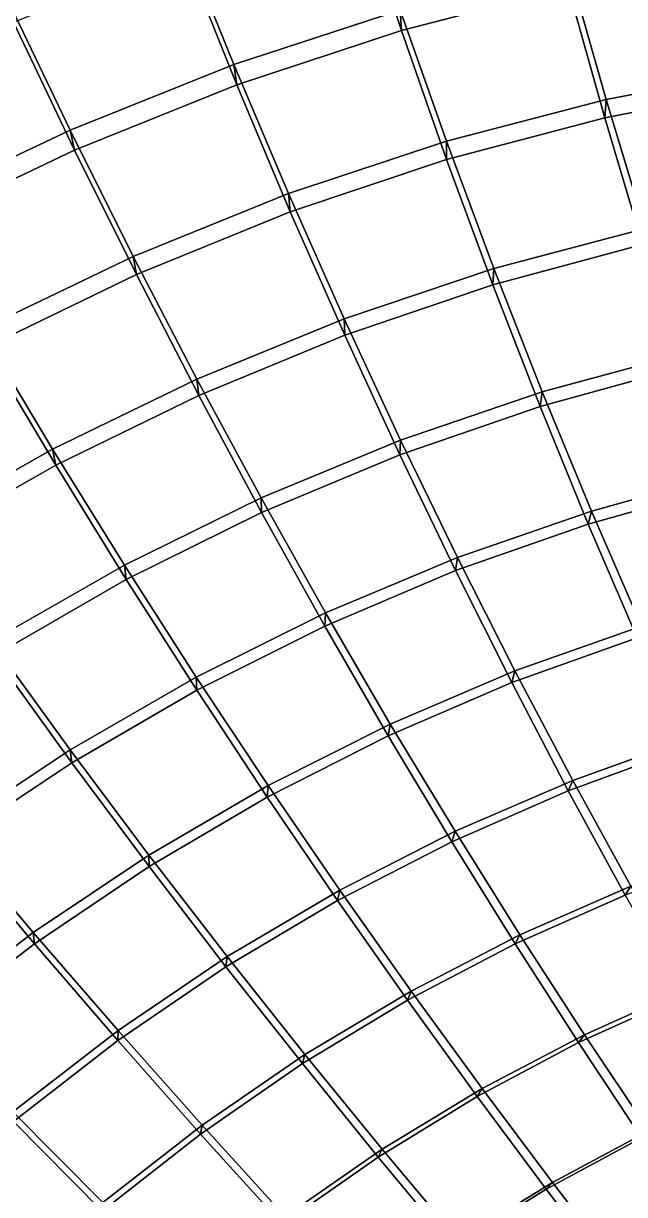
# Model space of a CAD drawing. Header units: metres. Extents: x -2184624 to 1125696, y -1900362 to 1900362.
# Drawn here: x -810806 to -551038, y 756415 to 1262434 of the extents above; entities that cross this region are included whole.
import ezdxf

# ---------------------------------------------------------------- set-up
doc = ezdxf.new("R2010")
doc.units = ezdxf.units.M

msp = doc.modelspace()

# ---------------------------------------------------------------- linework, layer by layer
for points in [[(-647380.4, 1259395, 371826.88), (-666282.2, 1316780.5, 345083.34), (-590482.06, 1336146.6, 338461.44), (-575400.9, 1278090.5, 364510.66)], [(-719840.1, 1244655.4, 399135.47), (-743054.06, 1302046.8, 371979.72), (-667346.2, 1326491.5, 365826.9), (-647945.4, 1268163.8, 392317.56)], [(-666282.2, 1316780.5, 345083.34), (-667346.2, 1326491.5, 365826.9), (-647945.4, 1268163.8, 392317.56), (-647380.4, 1259395, 371826.88)], [(-647380.4, 1259395, 371826.88), (-647945.4, 1268163.8, 392317.56), (-667346.2, 1326491.5, 365826.9), (-666282.2, 1316780.5, 345083.34)], [(-718585.6, 1235919.1, 378837.66), (-741252.7, 1292389.2, 351428.66), (-666282.2, 1316780.5, 345083.34), (-647380.4, 1259395, 371826.88)], [(-790621.1, 1216377.4, 405660.9), (-817575.9, 1272589.5, 377869.5), (-743054.06, 1302046.8, 371979.72), (-719840.1, 1244655.4, 399135.47)], [(-741252.7, 1292389.2, 351428.66), (-743054.06, 1302046.8, 371979.72), (-719840.1, 1244655.4, 399135.47), (-718585.6, 1235919.1, 378837.66)], [(-718585.6, 1235919.1, 378837.66), (-719840.1, 1244655.4, 399135.47), (-743054.06, 1302046.8, 371979.72), (-741252.7, 1292389.2, 351428.66)], [(-559053.75, 1229495.6, 407686.4), (-575264.75, 1286832, 385205.03), (-502133.56, 1300610, 377791.34), (-489698.38, 1242852.6, 399594.72)], [(-788691.9, 1207730.6, 385545.4), (-815052.25, 1263045.2, 357500.25), (-741252.7, 1292389.2, 351428.66), (-718585.6, 1235919.1, 378837.66)], [(-559641.4, 1221640.4, 387212.1), (-575400.9, 1278090.5, 364510.66), (-502978.62, 1291959, 356882.22), (-490953.12, 1235103.1, 378906.66)], [(-627992.94, 1211491.9, 415449.5), (-647945.4, 1268163.8, 392317.56), (-575264.75, 1286832, 385205.03), (-559053.75, 1229495.6, 407686.4)], [(-647380.4, 1259395, 371826.88), (-647945.4, 1268163.8, 392317.56), (-575264.75, 1286832, 385205.03), (-575400.9, 1278090.5, 364510.66)], [(-575400.9, 1278090.5, 364510.66), (-575264.75, 1286832, 385205.03), (-647945.4, 1268163.8, 392317.56), (-647380.4, 1259395, 371826.88)], [(-575400.9, 1278090.5, 364510.66), (-575264.75, 1286832, 385205.03), (-559053.75, 1229495.6, 407686.4), (-559641.4, 1221640.4, 387212.1)], [(-559641.4, 1221640.4, 387212.1), (-559053.75, 1229495.6, 407686.4), (-575264.75, 1286832, 385205.03), (-575400.9, 1278090.5, 364510.66)], [(-627921.8, 1203591.6, 395178.25), (-647380.4, 1259395, 371826.88), (-575400.9, 1278090.5, 364510.66), (-559641.4, 1221640.4, 387212.1)], [(-859966.94, 1183419.9, 411896.2), (-890574.6, 1238215.4, 383497.3), (-817575.9, 1272589.5, 377869.5), (-790621.1, 1216377.4, 405660.9)], [(-815052.25, 1263045.2, 357500.25), (-817575.9, 1272589.5, 377869.5), (-790621.1, 1216377.4, 405660.9), (-788691.9, 1207730.6, 385545.4)], [(-788691.9, 1207730.6, 385545.4), (-790621.1, 1216377.4, 405660.9), (-817575.9, 1272589.5, 377869.5), (-815052.25, 1263045.2, 357500.25)], [(-696198.3, 1188888.5, 422890.12), (-719840.1, 1244655.4, 399135.47), (-647945.4, 1268163.8, 392317.56), (-627992.94, 1211491.9, 415449.5)], [(-718585.6, 1235919.1, 378837.66), (-719840.1, 1244655.4, 399135.47), (-647945.4, 1268163.8, 392317.56), (-647380.4, 1259395, 371826.88)], [(-647380.4, 1259395, 371826.88), (-647945.4, 1268163.8, 392317.56), (-719840.1, 1244655.4, 399135.47), (-718585.6, 1235919.1, 378837.66)], [(-647380.4, 1259395, 371826.88), (-647945.4, 1268163.8, 392317.56), (-627992.94, 1211491.9, 415449.5), (-627921.8, 1203591.6, 395178.25)], [(-627921.8, 1203591.6, 395178.25), (-627992.94, 1211491.9, 415449.5), (-647945.4, 1268163.8, 392317.56), (-647380.4, 1259395, 371826.88)], [(-857380.8, 1174916.6, 391952.75), (-887347.4, 1228841.4, 363299.44), (-815052.25, 1263045.2, 357500.25), (-788691.9, 1207730.6, 385545.4)], [(-695479.8, 1181000.5, 402811.3), (-718585.6, 1235919.1, 378837.66), (-647380.4, 1259395, 371826.88), (-627921.8, 1203591.6, 395178.25)], [(-763356.44, 1161751.2, 430011.75), (-790621.1, 1216377.4, 405660.9), (-719840.1, 1244655.4, 399135.47), (-696198.3, 1188888.5, 422890.12)], [(-788691.9, 1207730.6, 385545.4), (-790621.1, 1216377.4, 405660.9), (-719840.1, 1244655.4, 399135.47), (-718585.6, 1235919.1, 378837.66)], [(-718585.6, 1235919.1, 378837.66), (-719840.1, 1244655.4, 399135.47), (-790621.1, 1216377.4, 405660.9), (-788691.9, 1207730.6, 385545.4)], [(-718585.6, 1235919.1, 378837.66), (-719840.1, 1244655.4, 399135.47), (-696198.3, 1188888.5, 422890.12), (-695479.8, 1181000.5, 402811.3)], [(-695479.8, 1181000.5, 402811.3), (-696198.3, 1188888.5, 422890.12), (-719840.1, 1244655.4, 399135.47), (-718585.6, 1235919.1, 378837.66)], [(-559641.4, 1221640.4, 387212.1), (-559053.75, 1229495.6, 407686.4), (-489698.38, 1242852.6, 399594.72), (-490953.12, 1235103.1, 378906.66)], [(-490953.12, 1235103.1, 378906.66), (-489698.38, 1242852.6, 399594.72), (-559053.75, 1229495.6, 407686.4), (-559641.4, 1221640.4, 387212.1)], [(-542211.8, 1173880.8, 427034.2), (-559053.75, 1229495.6, 407686.4), (-489698.38, 1242852.6, 399594.72), (-476499, 1186831.2, 418313.25)], [(-762005.2, 1153930, 410115.12), (-788691.9, 1207730.6, 385545.4), (-718585.6, 1235919.1, 378837.66), (-695479.8, 1181000.5, 402811.3)], [(-543253.56, 1166847.2, 406751.44), (-559641.4, 1221640.4, 387212.1), (-490953.12, 1235103.1, 378906.66), (-478170.88, 1179918.5, 397818.62)], [(-607539.6, 1156518.6, 435401.06), (-627992.94, 1211491.9, 415449.5), (-559053.75, 1229495.6, 407686.4), (-542211.8, 1173880.8, 427034.2)], [(-627921.8, 1203591.6, 395178.25), (-627992.94, 1211491.9, 415449.5), (-559053.75, 1229495.6, 407686.4), (-559641.4, 1221640.4, 387212.1)], [(-559641.4, 1221640.4, 387212.1), (-559053.75, 1229495.6, 407686.4), (-627992.94, 1211491.9, 415449.5), (-627921.8, 1203591.6, 395178.25)], [(-559641.4, 1221640.4, 387212.1), (-559053.75, 1229495.6, 407686.4), (-542211.8, 1173880.8, 427034.2), (-543253.56, 1166847.2, 406751.44)], [(-543253.56, 1166847.2, 406751.44), (-542211.8, 1173880.8, 427034.2), (-559053.75, 1229495.6, 407686.4), (-559641.4, 1221640.4, 387212.1)], [(-607959.9, 1149422.6, 415319.8), (-627921.8, 1203591.6, 395178.25), (-559641.4, 1221640.4, 387212.1), (-543253.56, 1166847.2, 406751.44)], [(-829162.1, 1130165.5, 436815.4), (-859966.94, 1183419.9, 411896.2), (-790621.1, 1216377.4, 405660.9), (-763356.44, 1161751.2, 430011.75)], [(-857380.8, 1174916.6, 391952.75), (-859966.94, 1183419.9, 411896.2), (-790621.1, 1216377.4, 405660.9), (-788691.9, 1207730.6, 385545.4)], [(-788691.9, 1207730.6, 385545.4), (-790621.1, 1216377.4, 405660.9), (-859966.94, 1183419.9, 411896.2), (-857380.8, 1174916.6, 391952.75)], [(-788691.9, 1207730.6, 385545.4), (-790621.1, 1216377.4, 405660.9), (-763356.44, 1161751.2, 430011.75), (-762005.2, 1153930, 410115.12)], [(-762005.2, 1153930, 410115.12), (-763356.44, 1161751.2, 430011.75), (-790621.1, 1216377.4, 405660.9), (-788691.9, 1207730.6, 385545.4)], [(-672180.1, 1134789, 443420.1), (-696198.3, 1188888.5, 422890.12), (-627992.94, 1211491.9, 415449.5), (-607539.6, 1156518.6, 435401.06)], [(-695479.8, 1181000.5, 402811.3), (-696198.3, 1188888.5, 422890.12), (-627992.94, 1211491.9, 415449.5), (-627921.8, 1203591.6, 395178.25)], [(-627921.8, 1203591.6, 395178.25), (-627992.94, 1211491.9, 415449.5), (-696198.3, 1188888.5, 422890.12), (-695479.8, 1181000.5, 402811.3)], [(-627921.8, 1203591.6, 395178.25), (-627992.94, 1211491.9, 415449.5), (-607539.6, 1156518.6, 435401.06), (-607959.9, 1149422.6, 415319.8)], [(-607959.9, 1149422.6, 415319.8), (-607539.6, 1156518.6, 435401.06), (-627992.94, 1211491.9, 415449.5), (-627921.8, 1203591.6, 395178.25)], [(-827195.6, 1122462.2, 417090.84), (-857380.8, 1174916.6, 391952.75), (-788691.9, 1207730.6, 385545.4), (-762005.2, 1153930, 410115.12)], [(-671990.5, 1127685.8, 423530.28), (-695479.8, 1181000.5, 402811.3), (-627921.8, 1203591.6, 395178.25), (-607959.9, 1149422.6, 415319.8)], [(-735836.3, 1108754, 451095.12), (-763356.44, 1161751.2, 430011.75), (-696198.3, 1188888.5, 422890.12), (-672180.1, 1134789, 443420.1)], [(-762005.2, 1153930, 410115.12), (-763356.44, 1161751.2, 430011.75), (-696198.3, 1188888.5, 422890.12), (-695479.8, 1181000.5, 402811.3)], [(-695479.8, 1181000.5, 402811.3), (-696198.3, 1188888.5, 422890.12), (-763356.44, 1161751.2, 430011.75), (-762005.2, 1153930, 410115.12)], [(-695479.8, 1181000.5, 402811.3), (-696198.3, 1188888.5, 422890.12), (-672180.1, 1134789, 443420.1), (-671990.5, 1127685.8, 423530.28)], [(-671990.5, 1127685.8, 423530.28), (-672180.1, 1134789, 443420.1), (-696198.3, 1188888.5, 422890.12), (-695479.8, 1181000.5, 402811.3)], [(-735051.3, 1101695.5, 431386.62), (-762005.2, 1153930, 410115.12), (-695479.8, 1181000.5, 402811.3), (-671990.5, 1127685.8, 423530.28)], [(-607959.9, 1149422.6, 415319.8), (-607539.6, 1156518.6, 435401.06), (-542211.8, 1173880.8, 427034.2), (-543253.56, 1166847.2, 406751.44)], [(-543253.56, 1166847.2, 406751.44), (-542211.8, 1173880.8, 427034.2), (-607539.6, 1156518.6, 435401.06), (-607959.9, 1149422.6, 415319.8)], [(-586637.06, 1103269, 452347.84), (-607539.6, 1156518.6, 435401.06), (-542211.8, 1173880.8, 427034.2), (-524790.8, 1120011.4, 443425.53)], [(-587549.3, 1096921.5, 432430.97), (-607959.9, 1149422.6, 415319.8), (-543253.56, 1166847.2, 406751.44), (-526291.44, 1113743.6, 423309.34)], [(-798217.8, 1078494.2, 458427.16), (-829162.1, 1130165.5, 436815.4), (-763356.44, 1161751.2, 430011.75), (-735836.3, 1108754, 451095.12)], [(-827195.6, 1122462.2, 417090.84), (-829162.1, 1130165.5, 436815.4), (-763356.44, 1161751.2, 430011.75), (-762005.2, 1153930, 410115.12)], [(-762005.2, 1153930, 410115.12), (-763356.44, 1161751.2, 430011.75), (-829162.1, 1130165.5, 436815.4), (-827195.6, 1122462.2, 417090.84)], [(-762005.2, 1153930, 410115.12), (-763356.44, 1161751.2, 430011.75), (-735836.3, 1108754, 451095.12), (-735051.3, 1101695.5, 431386.62)], [(-735051.3, 1101695.5, 431386.62), (-735836.3, 1108754, 451095.12), (-763356.44, 1161751.2, 430011.75), (-762005.2, 1153930, 410115.12)], [(-796854.3, 1071529.2, 438890.16), (-827195.6, 1122462.2, 417090.84), (-762005.2, 1153930, 410115.12), (-735051.3, 1101695.5, 431386.62)], [(-647839.06, 1082383.5, 460899.03), (-672180.1, 1134789, 443420.1), (-607539.6, 1156518.6, 435401.06), (-586637.06, 1103269, 452347.84)], [(-671990.5, 1127685.8, 423530.28), (-672180.1, 1134789, 443420.1), (-607539.6, 1156518.6, 435401.06), (-607959.9, 1149422.6, 415319.8)], [(-607959.9, 1149422.6, 415319.8), (-607539.6, 1156518.6, 435401.06), (-672180.1, 1134789, 443420.1), (-671990.5, 1127685.8, 423530.28)], [(-607959.9, 1149422.6, 415319.8), (-607539.6, 1156518.6, 435401.06), (-586637.06, 1103269, 452347.84), (-587549.3, 1096921.5, 432430.97)], [(-587549.3, 1096921.5, 432430.97), (-586637.06, 1103269, 452347.84), (-607539.6, 1156518.6, 435401.06), (-607959.9, 1149422.6, 415319.8)], [(-648174.56, 1076009.5, 441171.72), (-671990.5, 1127685.8, 423530.28), (-607959.9, 1149422.6, 415319.8), (-587549.3, 1096921.5, 432430.97)], [(-708115.25, 1057413, 469083.22), (-735836.3, 1108754, 451095.12), (-672180.1, 1134789, 443420.1), (-647839.06, 1082383.5, 460899.03)], [(-735051.3, 1101695.5, 431386.62), (-735836.3, 1108754, 451095.12), (-672180.1, 1134789, 443420.1), (-671990.5, 1127685.8, 423530.28)], [(-671990.5, 1127685.8, 423530.28), (-672180.1, 1134789, 443420.1), (-735836.3, 1108754, 451095.12), (-735051.3, 1101695.5, 431386.62)], [(-671990.5, 1127685.8, 423530.28), (-672180.1, 1134789, 443420.1), (-647839.06, 1082383.5, 460899.03), (-648174.56, 1076009.5, 441171.72)], [(-648174.56, 1076009.5, 441171.72), (-647839.06, 1082383.5, 460899.03), (-672180.1, 1134789, 443420.1), (-671990.5, 1127685.8, 423530.28)], [(-859041.3, 1044107.9, 465415), (-893316.75, 1094235, 443300.34), (-829162.1, 1130165.5, 436815.4), (-798217.8, 1078494.2, 458427.16)], [(-827195.6, 1122462.2, 417090.84), (-829162.1, 1130165.5, 436815.4), (-798217.8, 1078494.2, 458427.16), (-796854.3, 1071529.2, 438890.16)], [(-796854.3, 1071529.2, 438890.16), (-798217.8, 1078494.2, 458427.16), (-829162.1, 1130165.5, 436815.4), (-827195.6, 1122462.2, 417090.84)], [(-707888.4, 1051062.5, 449535.78), (-735051.3, 1101695.5, 431386.62), (-671990.5, 1127685.8, 423530.28), (-648174.56, 1076009.5, 441171.72)], [(-857118.8, 1037282.75, 446039.7), (-890755, 1086698, 423737.9), (-827195.6, 1122462.2, 417090.84), (-796854.3, 1071529.2, 438890.16)], [(-587549.3, 1096921.5, 432430.97), (-586637.06, 1103269, 452347.84), (-524790.8, 1120011.4, 443425.53), (-526291.44, 1113743.6, 423309.34)], [(-526291.44, 1113743.6, 423309.34), (-524790.8, 1120011.4, 443425.53), (-586637.06, 1103269, 452347.84), (-587549.3, 1096921.5, 432430.97)], [(-565340.8, 1051754.8, 466459.16), (-586637.06, 1103269, 452347.84), (-524790.8, 1120011.4, 443425.53), (-506846.12, 1067899.5, 457030.5)], [(-566748.06, 1046107, 446684.22), (-587549.3, 1096921.5, 432430.97), (-526291.44, 1113743.6, 423309.34), (-508812.56, 1062348.2, 437059.3)], [(-767189.56, 1028434, 476901.03), (-798217.8, 1078494.2, 458427.16), (-735836.3, 1108754, 451095.12), (-708115.25, 1057413, 469083.22)], [(-796854.3, 1071529.2, 438890.16), (-798217.8, 1078494.2, 458427.16), (-735836.3, 1108754, 451095.12), (-735051.3, 1101695.5, 431386.62)], [(-735051.3, 1101695.5, 431386.62), (-735836.3, 1108754, 451095.12), (-798217.8, 1078494.2, 458427.16), (-796854.3, 1071529.2, 438890.16)], [(-735051.3, 1101695.5, 431386.62), (-735836.3, 1108754, 451095.12), (-708115.25, 1057413, 469083.22), (-707888.4, 1051062.5, 449535.78)], [(-707888.4, 1051062.5, 449535.78), (-708115.25, 1057413, 469083.22), (-735836.3, 1108754, 451095.12), (-735051.3, 1101695.5, 431386.62)], [(-648174.56, 1076009.5, 441171.72), (-647839.06, 1082383.5, 460899.03), (-586637.06, 1103269, 452347.84), (-587549.3, 1096921.5, 432430.97)], [(-587549.3, 1096921.5, 432430.97), (-586637.06, 1103269, 452347.84), (-647839.06, 1082383.5, 460899.03), (-648174.56, 1076009.5, 441171.72)], [(-623229.6, 1031682.94, 475495.75), (-647839.06, 1082383.5, 460899.03), (-586637.06, 1103269, 452347.84), (-565340.8, 1051754.8, 466459.16)], [(-587549.3, 1096921.5, 432430.97), (-586637.06, 1103269, 452347.84), (-565340.8, 1051754.8, 466459.16), (-566748.06, 1046107, 446684.22)], [(-566748.06, 1046107, 446684.22), (-565340.8, 1051754.8, 466459.16), (-586637.06, 1103269, 452347.84), (-587549.3, 1096921.5, 432430.97)], [(-766417.06, 1022153.75, 457523.9), (-796854.3, 1071529.2, 438890.16), (-735051.3, 1101695.5, 431386.62), (-707888.4, 1051062.5, 449535.78)], [(-624089.6, 1025989.8, 455907.88), (-648174.56, 1076009.5, 441171.72), (-587549.3, 1096921.5, 432430.97), (-566748.06, 1046107, 446684.22)], [(-824793.8, 995539.7, 484351.84), (-859041.3, 1044107.9, 465415), (-798217.8, 1078494.2, 458427.16), (-767189.56, 1028434, 476901.03)], [(-857118.8, 1037282.75, 446039.7), (-859041.3, 1044107.9, 465415), (-798217.8, 1078494.2, 458427.16), (-796854.3, 1071529.2, 438890.16)], [(-796854.3, 1071529.2, 438890.16), (-798217.8, 1078494.2, 458427.16), (-859041.3, 1044107.9, 465415), (-857118.8, 1037282.75, 446039.7)], [(-796854.3, 1071529.2, 438890.16), (-798217.8, 1078494.2, 458427.16), (-767189.56, 1028434, 476901.03), (-766417.06, 1022153.75, 457523.9)], [(-766417.06, 1022153.75, 457523.9), (-767189.56, 1028434, 476901.03), (-798217.8, 1078494.2, 458427.16), (-796854.3, 1071529.2, 438890.16)], [(-680247.06, 1007740.1, 484143.6), (-708115.25, 1057413, 469083.22), (-647839.06, 1082383.5, 460899.03), (-623229.6, 1031682.94, 475495.75)], [(-707888.4, 1051062.5, 449535.78), (-708115.25, 1057413, 469083.22), (-647839.06, 1082383.5, 460899.03), (-648174.56, 1076009.5, 441171.72)], [(-648174.56, 1076009.5, 441171.72), (-647839.06, 1082383.5, 460899.03), (-708115.25, 1057413, 469083.22), (-707888.4, 1051062.5, 449535.78)], [(-648174.56, 1076009.5, 441171.72), (-647839.06, 1082383.5, 460899.03), (-623229.6, 1031682.94, 475495.75), (-624089.6, 1025989.8, 455907.88)], [(-624089.6, 1025989.8, 455907.88), (-623229.6, 1031682.94, 475495.75), (-647839.06, 1082383.5, 460899.03), (-648174.56, 1076009.5, 441171.72)], [(-680574.06, 1002049.9, 464733.47), (-707888.4, 1051062.5, 449535.78), (-648174.56, 1076009.5, 441171.72), (-624089.6, 1025989.8, 455907.88)], [(-823494.3, 989373.8, 465135.47), (-857118.8, 1037282.75, 446039.7), (-796854.3, 1071529.2, 438890.16), (-766417.06, 1022153.75, 457523.9)], [(-566748.06, 1046107, 446684.22), (-565340.8, 1051754.8, 466459.16), (-506846.12, 1067899.5, 457030.5), (-508812.56, 1062348.2, 437059.3)], [(-508812.56, 1062348.2, 437059.3), (-506846.12, 1067899.5, 457030.5), (-565340.8, 1051754.8, 466459.16), (-566748.06, 1046107, 446684.22)], [(-543706.7, 1001971.9, 477898.1), (-565340.8, 1051754.8, 466459.16), (-506846.12, 1067899.5, 457030.5), (-488436.8, 1017540.4, 468012.5)], [(-545614.3, 996981.1, 458245.78), (-566748.06, 1046107, 446684.22), (-508812.56, 1062348.2, 437059.3), (-490877.8, 1012662.75, 448167.62)], [(-736131.75, 979997.56, 492404.2), (-767189.56, 1028434, 476901.03), (-708115.25, 1057413, 469083.22), (-680247.06, 1007740.1, 484143.6)], [(-766417.06, 1022153.75, 457523.9), (-767189.56, 1028434, 476901.03), (-708115.25, 1057413, 469083.22), (-707888.4, 1051062.5, 449535.78)], [(-707888.4, 1051062.5, 449535.78), (-708115.25, 1057413, 469083.22), (-767189.56, 1028434, 476901.03), (-766417.06, 1022153.75, 457523.9)], [(-707888.4, 1051062.5, 449535.78), (-708115.25, 1057413, 469083.22), (-680247.06, 1007740.1, 484143.6), (-680574.06, 1002049.9, 464733.47)], [(-680574.06, 1002049.9, 464733.47), (-680247.06, 1007740.1, 484143.6), (-708115.25, 1057413, 469083.22), (-707888.4, 1051062.5, 449535.78)], [(-735942, 974355.06, 473162.62), (-766417.06, 1022153.75, 457523.9), (-707888.4, 1051062.5, 449535.78), (-680574.06, 1002049.9, 464733.47)], [(-624089.6, 1025989.8, 455907.88), (-623229.6, 1031682.94, 475495.75), (-565340.8, 1051754.8, 466459.16), (-566748.06, 1046107, 446684.22)], [(-566748.06, 1046107, 446684.22), (-565340.8, 1051754.8, 466459.16), (-623229.6, 1031682.94, 475495.75), (-624089.6, 1025989.8, 455907.88)], [(-598407, 982685.3, 487372.2), (-623229.6, 1031682.94, 475495.75), (-565340.8, 1051754.8, 466459.16), (-543706.7, 1001971.9, 477898.1)], [(-566748.06, 1046107, 446684.22), (-565340.8, 1051754.8, 466459.16), (-543706.7, 1001971.9, 477898.1), (-545614.3, 996981.1, 458245.78)], [(-545614.3, 996981.1, 458245.78), (-543706.7, 1001971.9, 477898.1), (-565340.8, 1051754.8, 466459.16), (-566748.06, 1046107, 446684.22)], [(-599793.5, 977630.94, 467903.7), (-624089.6, 1025989.8, 455907.88), (-566748.06, 1046107, 446684.22), (-545614.3, 996981.1, 458245.78)], [(-790629.3, 948542.94, 500276.38), (-824793.8, 995539.7, 484351.84), (-767189.56, 1028434, 476901.03), (-736131.75, 979997.56, 492404.2)], [(-823494.3, 989373.8, 465135.47), (-824793.8, 995539.7, 484351.84), (-767189.56, 1028434, 476901.03), (-766417.06, 1022153.75, 457523.9)], [(-766417.06, 1022153.75, 457523.9), (-767189.56, 1028434, 476901.03), (-824793.8, 995539.7, 484351.84), (-823494.3, 989373.8, 465135.47)], [(-766417.06, 1022153.75, 457523.9), (-767189.56, 1028434, 476901.03), (-736131.75, 979997.56, 492404.2), (-735942, 974355.06, 473162.62)], [(-735942, 974355.06, 473162.62), (-736131.75, 979997.56, 492404.2), (-767189.56, 1028434, 476901.03), (-766417.06, 1022153.75, 457523.9)], [(-680574.06, 1002049.9, 464733.47), (-680247.06, 1007740.1, 484143.6), (-623229.6, 1031682.94, 475495.75), (-624089.6, 1025989.8, 455907.88)], [(-624089.6, 1025989.8, 455907.88), (-623229.6, 1031682.94, 475495.75), (-680247.06, 1007740.1, 484143.6), (-680574.06, 1002049.9, 464733.47)], [(-652285.8, 959733.3, 496438.34), (-680247.06, 1007740.1, 484143.6), (-623229.6, 1031682.94, 475495.75), (-598407, 982685.3, 487372.2)], [(-624089.6, 1025989.8, 455907.88), (-623229.6, 1031682.94, 475495.75), (-598407, 982685.3, 487372.2), (-599793.5, 977630.94, 467903.7)], [(-599793.5, 977630.94, 467903.7), (-598407, 982685.3, 487372.2), (-623229.6, 1031682.94, 475495.75), (-624089.6, 1025989.8, 455907.88)], [(-653165.44, 954661.7, 477144.9), (-680574.06, 1002049.9, 464733.47), (-624089.6, 1025989.8, 455907.88), (-599793.5, 977630.94, 467903.7)], [(-789941.2, 942990.56, 481194.06), (-823494.3, 989373.8, 465135.47), (-766417.06, 1022153.75, 457523.9), (-735942, 974355.06, 473162.62)], [(-705097.06, 933182.8, 505098.2), (-736131.75, 979997.56, 492404.2), (-680247.06, 1007740.1, 484143.6), (-652285.8, 959733.3, 496438.34)], [(-735942, 974355.06, 473162.62), (-736131.75, 979997.56, 492404.2), (-680247.06, 1007740.1, 484143.6), (-680574.06, 1002049.9, 464733.47)], [(-680574.06, 1002049.9, 464733.47), (-680247.06, 1007740.1, 484143.6), (-736131.75, 979997.56, 492404.2), (-735942, 974355.06, 473162.62)], [(-680574.06, 1002049.9, 464733.47), (-680247.06, 1007740.1, 484143.6), (-652285.8, 959733.3, 496438.34), (-653165.44, 954661.7, 477144.9)], [(-653165.44, 954661.7, 477144.9), (-652285.8, 959733.3, 496438.34), (-680247.06, 1007740.1, 484143.6), (-680574.06, 1002049.9, 464733.47)], [(-705485.8, 928137.3, 485970.88), (-735942, 974355.06, 473162.62), (-680574.06, 1002049.9, 464733.47), (-653165.44, 954661.7, 477144.9)], [(-599793.5, 977630.94, 467903.7), (-598407, 982685.3, 487372.2), (-543706.7, 1001971.9, 477898.1), (-545614.3, 996981.1, 458245.78)], [(-545614.3, 996981.1, 458245.78), (-543706.7, 1001971.9, 477898.1), (-598407, 982685.3, 487372.2), (-599793.5, 977630.94, 467903.7)], [(-573426.1, 935374.6, 496683.6), (-598407, 982685.3, 487372.2), (-543706.7, 1001971.9, 477898.1), (-521793.44, 953904.5, 486819.56)], [(-575343.9, 930922.1, 477317.28), (-599793.5, 977630.94, 467903.7), (-545614.3, 996981.1, 458245.78), (-524209.25, 949533.6, 467273.3)], [(-843492.25, 913480.2, 507756.5), (-880666.1, 958839, 491431.62), (-824793.8, 995539.7, 484351.84), (-790629.3, 948542.94, 500276.38)], [(-823494.3, 989373.8, 465135.47), (-824793.8, 995539.7, 484351.84), (-790629.3, 948542.94, 500276.38), (-789941.2, 942990.56, 481194.06)], [(-789941.2, 942990.56, 481194.06), (-790629.3, 948542.94, 500276.38), (-824793.8, 995539.7, 484351.84), (-823494.3, 989373.8, 465135.47)], [(-842325.75, 908057.44, 488824.3), (-878860.4, 952828.75, 472366.56), (-823494.3, 989373.8, 465135.47), (-789941.2, 942990.56, 481194.06)], [(-653165.44, 954661.7, 477144.9), (-652285.8, 959733.3, 496438.34), (-598407, 982685.3, 487372.2), (-599793.5, 977630.94, 467903.7)], [(-599793.5, 977630.94, 467903.7), (-598407, 982685.3, 487372.2), (-652285.8, 959733.3, 496438.34), (-653165.44, 954661.7, 477144.9)], [(-624284.8, 913376.75, 506122.66), (-652285.8, 959733.3, 496438.34), (-598407, 982685.3, 487372.2), (-573426.1, 935374.6, 496683.6)], [(-599793.5, 977630.94, 467903.7), (-598407, 982685.3, 487372.2), (-573426.1, 935374.6, 496683.6), (-575343.9, 930922.1, 477317.28)], [(-575343.9, 930922.1, 477317.28), (-573426.1, 935374.6, 496683.6), (-598407, 982685.3, 487372.2), (-599793.5, 977630.94, 467903.7)], [(-756599.6, 903117.1, 513349.88), (-790629.3, 948542.94, 500276.38), (-736131.75, 979997.56, 492404.2), (-705097.06, 933182.8, 505098.2)], [(-789941.2, 942990.56, 481194.06), (-790629.3, 948542.94, 500276.38), (-736131.75, 979997.56, 492404.2), (-735942, 974355.06, 473162.62)], [(-735942, 974355.06, 473162.62), (-736131.75, 979997.56, 492404.2), (-790629.3, 948542.94, 500276.38), (-789941.2, 942990.56, 481194.06)], [(-735942, 974355.06, 473162.62), (-736131.75, 979997.56, 492404.2), (-705097.06, 933182.8, 505098.2), (-705485.8, 928137.3, 485970.88)], [(-705485.8, 928137.3, 485970.88), (-705097.06, 933182.8, 505098.2), (-736131.75, 979997.56, 492404.2), (-735942, 974355.06, 473162.62)], [(-625718.8, 908887.6, 486927.97), (-653165.44, 954661.7, 477144.9), (-599793.5, 977630.94, 467903.7), (-575343.9, 930922.1, 477317.28)], [(-756515.4, 898138.5, 494379.88), (-789941.2, 942990.56, 481194.06), (-735942, 974355.06, 473162.62), (-705485.8, 928137.3, 485970.88)], [(-705485.8, 928137.3, 485970.88), (-705097.06, 933182.8, 505098.2), (-652285.8, 959733.3, 496438.34), (-653165.44, 954661.7, 477144.9)], [(-653165.44, 954661.7, 477144.9), (-652285.8, 959733.3, 496438.34), (-705097.06, 933182.8, 505098.2), (-705485.8, 928137.3, 485970.88)], [(-674136.44, 887975.2, 515137.66), (-705097.06, 933182.8, 505098.2), (-652285.8, 959733.3, 496438.34), (-624284.8, 913376.75, 506122.66)], [(-653165.44, 954661.7, 477144.9), (-652285.8, 959733.3, 496438.34), (-624284.8, 913376.75, 506122.66), (-625718.8, 908887.6, 486927.97)], [(-625718.8, 908887.6, 486927.97), (-624284.8, 913376.75, 506122.66), (-652285.8, 959733.3, 496438.34), (-653165.44, 954661.7, 477144.9)], [(-675102.56, 883491.3, 496106.22), (-705485.8, 928137.3, 485970.88), (-653165.44, 954661.7, 477144.9), (-625718.8, 908887.6, 486927.97)], [(-575343.9, 930922.1, 477317.28), (-573426.1, 935374.6, 496683.6), (-521793.44, 953904.5, 486819.56), (-524209.25, 949533.6, 467273.3)], [(-524209.25, 949533.6, 467273.3), (-521793.44, 953904.5, 486819.56), (-573426.1, 935374.6, 496683.6), (-575343.9, 930922.1, 477317.28)], [(-548344.06, 889722.9, 503576.94), (-573426.1, 935374.6, 496683.6), (-521793.44, 953904.5, 486819.56), (-499661.56, 907524.6, 493370.12)], [(-806559.8, 869634.6, 521190.3), (-843492.25, 913480.2, 507756.5), (-790629.3, 948542.94, 500276.38), (-756599.6, 903117.1, 513349.88)], [(-842325.75, 908057.44, 488824.3), (-843492.25, 913480.2, 507756.5), (-790629.3, 948542.94, 500276.38), (-789941.2, 942990.56, 481194.06)], [(-789941.2, 942990.56, 481194.06), (-790629.3, 948542.94, 500276.38), (-843492.25, 913480.2, 507756.5), (-842325.75, 908057.44, 488824.3)], [(-789941.2, 942990.56, 481194.06), (-790629.3, 948542.94, 500276.38), (-756599.6, 903117.1, 513349.88), (-756515.4, 898138.5, 494379.88)], [(-756515.4, 898138.5, 494379.88), (-756599.6, 903117.1, 513349.88), (-790629.3, 948542.94, 500276.38), (-789941.2, 942990.56, 481194.06)], [(-550800.44, 885840.25, 484298.2), (-575343.9, 930922.1, 477317.28), (-524209.25, 949533.6, 467273.3), (-502595.38, 903741.25, 473916)], [(-806021.94, 864760.75, 502368.62), (-842325.75, 908057.44, 488824.3), (-789941.2, 942990.56, 481194.06), (-756515.4, 898138.5, 494379.88)], [(-722754.4, 859248.5, 523727.2), (-756599.6, 903117.1, 513349.88), (-705097.06, 933182.8, 505098.2), (-674136.44, 887975.2, 515137.66)], [(-756515.4, 898138.5, 494379.88), (-756599.6, 903117.1, 513349.88), (-705097.06, 933182.8, 505098.2), (-705485.8, 928137.3, 485970.88)], [(-705485.8, 928137.3, 485970.88), (-705097.06, 933182.8, 505098.2), (-756599.6, 903117.1, 513349.88), (-756515.4, 898138.5, 494379.88)], [(-705485.8, 928137.3, 485970.88), (-705097.06, 933182.8, 505098.2), (-674136.44, 887975.2, 515137.66), (-675102.56, 883491.3, 496106.22)], [(-675102.56, 883491.3, 496106.22), (-674136.44, 887975.2, 515137.66), (-705097.06, 933182.8, 505098.2), (-705485.8, 928137.3, 485970.88)], [(-625718.8, 908887.6, 486927.97), (-624284.8, 913376.75, 506122.66), (-573426.1, 935374.6, 496683.6), (-575343.9, 930922.1, 477317.28)], [(-575343.9, 930922.1, 477317.28), (-573426.1, 935374.6, 496683.6), (-624284.8, 913376.75, 506122.66), (-625718.8, 908887.6, 486927.97)], [(-596296.6, 868644.2, 513343.06), (-624284.8, 913376.75, 506122.66), (-573426.1, 935374.6, 496683.6), (-548344.06, 889722.9, 503576.94)], [(-575343.9, 930922.1, 477317.28), (-573426.1, 935374.6, 496683.6), (-548344.06, 889722.9, 503576.94), (-550800.44, 885840.25, 484298.2)], [(-550800.44, 885840.25, 484298.2), (-548344.06, 889722.9, 503576.94), (-573426.1, 935374.6, 496683.6), (-575343.9, 930922.1, 477317.28)], [(-723270.1, 854809, 504850.44), (-756515.4, 898138.5, 494379.88), (-705485.8, 928137.3, 485970.88), (-675102.56, 883491.3, 496106.22)], [(-598289.75, 864705.94, 494231.94), (-625718.8, 908887.6, 486927.97), (-575343.9, 930922.1, 477317.28), (-550800.44, 885840.25, 484298.2)], [(-854751, 832847.25, 528613.9), (-894480.25, 874928.2, 514839.7), (-843492.25, 913480.2, 507756.5), (-806559.8, 869634.6, 521190.3)], [(-842325.75, 908057.44, 488824.3), (-843492.25, 913480.2, 507756.5), (-806559.8, 869634.6, 521190.3), (-806021.94, 864760.75, 502368.62)], [(-806021.94, 864760.75, 502368.62), (-806559.8, 869634.6, 521190.3), (-843492.25, 913480.2, 507756.5), (-842325.75, 908057.44, 488824.3)], [(-675102.56, 883491.3, 496106.22), (-674136.44, 887975.2, 515137.66), (-624284.8, 913376.75, 506122.66), (-625718.8, 908887.6, 486927.97)], [(-625718.8, 908887.6, 486927.97), (-624284.8, 913376.75, 506122.66), (-674136.44, 887975.2, 515137.66), (-675102.56, 883491.3, 496106.22)], [(-643300.25, 844349.3, 522669.6), (-674136.44, 887975.2, 515137.66), (-624284.8, 913376.75, 506122.66), (-596296.6, 868644.2, 513343.06)], [(-625718.8, 908887.6, 486927.97), (-624284.8, 913376.75, 506122.66), (-596296.6, 868644.2, 513343.06), (-598289.75, 864705.94, 494231.94)], [(-598289.75, 864705.94, 494231.94), (-596296.6, 868644.2, 513343.06), (-624284.8, 913376.75, 506122.66), (-625718.8, 908887.6, 486927.97)], [(-853780.4, 828113.4, 509931.62), (-892857, 869671.7, 496048.38), (-842325.75, 908057.44, 488824.3), (-806021.94, 864760.75, 502368.62)], [(-644846, 840395.94, 503718.16), (-675102.56, 883491.3, 496106.22), (-625718.8, 908887.6, 486927.97), (-598289.75, 864705.94, 494231.94)], [(-769917.4, 827289.5, 531887.5), (-806559.8, 869634.6, 521190.3), (-756599.6, 903117.1, 513349.88), (-722754.4, 859248.5, 523727.2)], [(-806021.94, 864760.75, 502368.62), (-806559.8, 869634.6, 521190.3), (-756599.6, 903117.1, 513349.88), (-756515.4, 898138.5, 494379.88)], [(-756515.4, 898138.5, 494379.88), (-756599.6, 903117.1, 513349.88), (-806559.8, 869634.6, 521190.3), (-806021.94, 864760.75, 502368.62)], [(-756515.4, 898138.5, 494379.88), (-756599.6, 903117.1, 513349.88), (-722754.4, 859248.5, 523727.2), (-723270.1, 854809, 504850.44)], [(-723270.1, 854809, 504850.44), (-722754.4, 859248.5, 523727.2), (-756599.6, 903117.1, 513349.88), (-756515.4, 898138.5, 494379.88)], [(-770001.5, 822930.9, 513156.94), (-806021.94, 864760.75, 502368.62), (-756515.4, 898138.5, 494379.88), (-723270.1, 854809, 504850.44)], [(-723270.1, 854809, 504850.44), (-722754.4, 859248.5, 523727.2), (-674136.44, 887975.2, 515137.66), (-675102.56, 883491.3, 496106.22)], [(-675102.56, 883491.3, 496106.22), (-674136.44, 887975.2, 515137.66), (-722754.4, 859248.5, 523727.2), (-723270.1, 854809, 504850.44)], [(-689140.5, 816912.4, 531555.2), (-722754.4, 859248.5, 523727.2), (-674136.44, 887975.2, 515137.66), (-643300.25, 844349.3, 522669.6)], [(-675102.56, 883491.3, 496106.22), (-674136.44, 887975.2, 515137.66), (-643300.25, 844349.3, 522669.6), (-644846, 840395.94, 503718.16)], [(-644846, 840395.94, 503718.16), (-643300.25, 844349.3, 522669.6), (-674136.44, 887975.2, 515137.66), (-675102.56, 883491.3, 496106.22)], [(-598289.75, 864705.94, 494231.94), (-596296.6, 868644.2, 513343.06), (-548344.06, 889722.9, 503576.94), (-550800.44, 885840.25, 484298.2)], [(-550800.44, 885840.25, 484298.2), (-548344.06, 889722.9, 503576.94), (-596296.6, 868644.2, 513343.06), (-598289.75, 864705.94, 494231.94)], [(-570933.75, 822083.06, 499198.16), (-598289.75, 864705.94, 494231.94), (-550800.44, 885840.25, 484298.2), (-526221.6, 842351.7, 488986.88)], [(-568374.1, 825497.8, 518238.47), (-596296.6, 868644.2, 513343.06), (-548344.06, 889722.9, 503576.94), (-523217.12, 845692.3, 508190.12)], [(-690255.9, 812981.75, 512755.4), (-723270.1, 854809, 504850.44), (-675102.56, 883491.3, 496106.22), (-644846, 840395.94, 503718.16)], [(-815411.56, 792204.2, 539613.8), (-854751, 832847.25, 528613.9), (-806559.8, 869634.6, 521190.3), (-769917.4, 827289.5, 531887.5)], [(-853780.4, 828113.4, 509931.62), (-854751, 832847.25, 528613.9), (-806559.8, 869634.6, 521190.3), (-806021.94, 864760.75, 502368.62)], [(-806021.94, 864760.75, 502368.62), (-806559.8, 869634.6, 521190.3), (-854751, 832847.25, 528613.9), (-853780.4, 828113.4, 509931.62)], [(-806021.94, 864760.75, 502368.62), (-806559.8, 869634.6, 521190.3), (-769917.4, 827289.5, 531887.5), (-770001.5, 822930.9, 513156.94)], [(-770001.5, 822930.9, 513156.94), (-769917.4, 827289.5, 531887.5), (-806559.8, 869634.6, 521190.3), (-806021.94, 864760.75, 502368.62)], [(-644846, 840395.94, 503718.16), (-643300.25, 844349.3, 522669.6), (-596296.6, 868644.2, 513343.06), (-598289.75, 864705.94, 494231.94)], [(-598289.75, 864705.94, 494231.94), (-596296.6, 868644.2, 513343.06), (-643300.25, 844349.3, 522669.6), (-644846, 840395.94, 503718.16)], [(-612636.6, 802268, 527833.5), (-643300.25, 844349.3, 522669.6), (-596296.6, 868644.2, 513343.06), (-568374.1, 825497.8, 518238.47)], [(-598289.75, 864705.94, 494231.94), (-596296.6, 868644.2, 513343.06), (-568374.1, 825497.8, 518238.47), (-570933.75, 822083.06, 499198.16)], [(-570933.75, 822083.06, 499198.16), (-568374.1, 825497.8, 518238.47), (-596296.6, 868644.2, 513343.06), (-598289.75, 864705.94, 494231.94)], [(-815084.44, 787960.3, 521020.72), (-853780.4, 828113.4, 509931.62), (-806021.94, 864760.75, 502368.62), (-770001.5, 822930.9, 513156.94)], [(-614767, 798818.4, 508948.84), (-644846, 840395.94, 503718.16), (-598289.75, 864705.94, 494231.94), (-570933.75, 822083.06, 499198.16)], [(-770001.5, 822930.9, 513156.94), (-769917.4, 827289.5, 531887.5), (-722754.4, 859248.5, 523727.2), (-723270.1, 854809, 504850.44)], [(-723270.1, 854809, 504850.44), (-722754.4, 859248.5, 523727.2), (-769917.4, 827289.5, 531887.5), (-770001.5, 822930.9, 513156.94)], [(-733609.56, 786421.25, 539996.2), (-769917.4, 827289.5, 531887.5), (-722754.4, 859248.5, 523727.2), (-689140.5, 816912.4, 531555.2)], [(-723270.1, 854809, 504850.44), (-722754.4, 859248.5, 523727.2), (-689140.5, 816912.4, 531555.2), (-690255.9, 812981.75, 512755.4)], [(-690255.9, 812981.75, 512755.4), (-689140.5, 816912.4, 531555.2), (-722754.4, 859248.5, 523727.2), (-723270.1, 854809, 504850.44)], [(-734313.2, 782548.6, 521339.84), (-770001.5, 822930.9, 513156.94), (-723270.1, 854809, 504850.44), (-690255.9, 812981.75, 512755.4)], [(-570933.75, 822083.06, 499198.16), (-568374.1, 825497.8, 518238.47), (-523217.12, 845692.3, 508190.12), (-526221.6, 842351.7, 488986.88)], [(-526221.6, 842351.7, 488986.88), (-523217.12, 845692.3, 508190.12), (-568374.1, 825497.8, 518238.47), (-570933.75, 822083.06, 499198.16)], [(-540569.44, 783891.44, 520938.06), (-568374.1, 825497.8, 518238.47), (-523217.12, 845692.3, 508190.12), (-498102.72, 803235.7, 510652.4)], [(-690255.9, 812981.75, 512755.4), (-689140.5, 816912.4, 531555.2), (-643300.25, 844349.3, 522669.6), (-644846, 840395.94, 503718.16)], [(-644846, 840395.94, 503718.16), (-643300.25, 844349.3, 522669.6), (-689140.5, 816912.4, 531555.2), (-690255.9, 812981.75, 512755.4)], [(-657521.2, 772625.2, 518236.97), (-690255.9, 812981.75, 512755.4), (-644846, 840395.94, 503718.16), (-614767, 798818.4, 508948.84)], [(-655803.06, 776073.06, 536973.6), (-689140.5, 816912.4, 531555.2), (-643300.25, 844349.3, 522669.6), (-612636.6, 802268, 527833.5)], [(-644846, 840395.94, 503718.16), (-643300.25, 844349.3, 522669.6), (-612636.6, 802268, 527833.5), (-614767, 798818.4, 508948.84)], [(-614767, 798818.4, 508948.84), (-612636.6, 802268, 527833.5), (-643300.25, 844349.3, 522669.6), (-644846, 840395.94, 503718.16)], [(-543705.56, 780976.3, 501958.3), (-570933.75, 822083.06, 499198.16), (-526221.6, 842351.7, 488986.88), (-501667.4, 800412.94, 491515.03)], [(-776505.56, 752975.94, 547987.1), (-815411.56, 792204.2, 539613.8), (-769917.4, 827289.5, 531887.5), (-733609.56, 786421.25, 539996.2)], [(-815084.44, 787960.3, 521020.72), (-815411.56, 792204.2, 539613.8), (-769917.4, 827289.5, 531887.5), (-770001.5, 822930.9, 513156.94)], [(-770001.5, 822930.9, 513156.94), (-769917.4, 827289.5, 531887.5), (-815411.56, 792204.2, 539613.8), (-815084.44, 787960.3, 521020.72)], [(-770001.5, 822930.9, 513156.94), (-769917.4, 827289.5, 531887.5), (-733609.56, 786421.25, 539996.2), (-734313.2, 782548.6, 521339.84)], [(-734313.2, 782548.6, 521339.84), (-733609.56, 786421.25, 539996.2), (-769917.4, 827289.5, 531887.5), (-770001.5, 822930.9, 513156.94)], [(-614767, 798818.4, 508948.84), (-612636.6, 802268, 527833.5), (-568374.1, 825497.8, 518238.47), (-570933.75, 822083.06, 499198.16)], [(-570933.75, 822083.06, 499198.16), (-568374.1, 825497.8, 518238.47), (-612636.6, 802268, 527833.5), (-614767, 798818.4, 508948.84)], [(-582193.2, 761685.8, 530758.44), (-612636.6, 802268, 527833.5), (-568374.1, 825497.8, 518238.47), (-540569.44, 783891.44, 520938.06)], [(-570933.75, 822083.06, 499198.16), (-568374.1, 825497.8, 518238.47), (-540569.44, 783891.44, 520938.06), (-543705.56, 780976.3, 501958.3)], [(-543705.56, 780976.3, 501958.3), (-540569.44, 783891.44, 520938.06), (-568374.1, 825497.8, 518238.47), (-570933.75, 822083.06, 499198.16)], [(-776816.94, 749193.94, 529465.9), (-815084.44, 787960.3, 521020.72), (-770001.5, 822930.9, 513156.94), (-734313.2, 782548.6, 521339.84)], [(-584916.44, 758716.56, 511929.6), (-614767, 798818.4, 508948.84), (-570933.75, 822083.06, 499198.16), (-543705.56, 780976.3, 501958.3)], [(-734313.2, 782548.6, 521339.84), (-733609.56, 786421.25, 539996.2), (-689140.5, 816912.4, 531555.2), (-690255.9, 812981.75, 512755.4)], [(-690255.9, 812981.75, 512755.4), (-689140.5, 816912.4, 531555.2), (-733609.56, 786421.25, 539996.2), (-734313.2, 782548.6, 521339.84)], [(-697677.7, 746995.7, 545655.5), (-733609.56, 786421.25, 539996.2), (-689140.5, 816912.4, 531555.2), (-655803.06, 776073.06, 536973.6)], [(-690255.9, 812981.75, 512755.4), (-689140.5, 816912.4, 531555.2), (-655803.06, 776073.06, 536973.6), (-657521.2, 772625.2, 518236.97)], [(-657521.2, 772625.2, 518236.97), (-655803.06, 776073.06, 536973.6), (-689140.5, 816912.4, 531555.2), (-690255.9, 812981.75, 512755.4)], [(-699001.56, 743583.7, 527059), (-734313.2, 782548.6, 521339.84), (-690255.9, 812981.75, 512755.4), (-657521.2, 772625.2, 518236.97)], [(-657521.2, 772625.2, 518236.97), (-655803.06, 776073.06, 536973.6), (-612636.6, 802268, 527833.5), (-614767, 798818.4, 508948.84)], [(-614767, 798818.4, 508948.84), (-612636.6, 802268, 527833.5), (-655803.06, 776073.06, 536973.6), (-657521.2, 772625.2, 518236.97)], [(-622785.2, 736685.8, 540112.3), (-655803.06, 776073.06, 536973.6), (-612636.6, 802268, 527833.5), (-582193.2, 761685.8, 530758.44)], [(-614767, 798818.4, 508948.84), (-612636.6, 802268, 527833.5), (-582193.2, 761685.8, 530758.44), (-584916.44, 758716.56, 511929.6)], [(-584916.44, 758716.56, 511929.6), (-582193.2, 761685.8, 530758.44), (-612636.6, 802268, 527833.5), (-614767, 798818.4, 508948.84)], [(-625112.2, 733698.06, 521427.22), (-657521.2, 772625.2, 518236.97), (-614767, 798818.4, 508948.84), (-584916.44, 758716.56, 511929.6)], [(-817634.1, 716690.94, 555521.1), (-859030.75, 754113.06, 546899.06), (-815411.56, 792204.2, 539613.8), (-776505.56, 752975.94, 547987.1)], [(-815084.44, 787960.3, 521020.72), (-815411.56, 792204.2, 539613.8), (-776505.56, 752975.94, 547987.1), (-776816.94, 749193.94, 529465.9)], [(-776816.94, 749193.94, 529465.9), (-776505.56, 752975.94, 547987.1), (-815411.56, 792204.2, 539613.8), (-815084.44, 787960.3, 521020.72)], [(-817574, 713029.94, 537126.6), (-858313.75, 750015.44, 528434.8), (-815084.44, 787960.3, 521020.72), (-776816.94, 749193.94, 529465.9)], [(-776816.94, 749193.94, 529465.9), (-776505.56, 752975.94, 547987.1), (-733609.56, 786421.25, 539996.2), (-734313.2, 782548.6, 521339.84)], [(-734313.2, 782548.6, 521339.84), (-733609.56, 786421.25, 539996.2), (-776505.56, 752975.94, 547987.1), (-776816.94, 749193.94, 529465.9)], [(-738071.2, 715130.8, 553873.25), (-776505.56, 752975.94, 547987.1), (-733609.56, 786421.25, 539996.2), (-697677.7, 746995.7, 545655.5)], [(-734313.2, 782548.6, 521339.84), (-733609.56, 786421.25, 539996.2), (-697677.7, 746995.7, 545655.5), (-699001.56, 743583.7, 527059)], [(-699001.56, 743583.7, 527059), (-697677.7, 746995.7, 545655.5), (-733609.56, 786421.25, 539996.2), (-734313.2, 782548.6, 521339.84)], [(-739019.94, 711786.3, 535409), (-776816.94, 749193.94, 529465.9), (-734313.2, 782548.6, 521339.84), (-699001.56, 743583.7, 527059)], [(-584916.44, 758716.56, 511929.6), (-582193.2, 761685.8, 530758.44), (-540569.44, 783891.44, 520938.06), (-543705.56, 780976.3, 501958.3)], [(-543705.56, 780976.3, 501958.3), (-540569.44, 783891.44, 520938.06), (-582193.2, 761685.8, 530758.44), (-584916.44, 758716.56, 511929.6)], [(-555343.9, 720039.9, 512784.03), (-584916.44, 758716.56, 511929.6), (-543705.56, 780976.3, 501958.3), (-516659.62, 741333.25, 502635.22)], [(-552017, 722548.9, 531565.56), (-582193.2, 761685.8, 530758.44), (-540569.44, 783891.44, 520938.06), (-512934.38, 743769.4, 521562.28)], [(-699001.56, 743583.7, 527059), (-697677.7, 746995.7, 545655.5), (-655803.06, 776073.06, 536973.6), (-657521.2, 772625.2, 518236.97)], [(-657521.2, 772625.2, 518236.97), (-655803.06, 776073.06, 536973.6), (-697677.7, 746995.7, 545655.5), (-699001.56, 743583.7, 527059)], [(-662161.7, 708970, 548995.7), (-697677.7, 746995.7, 545655.5), (-655803.06, 776073.06, 536973.6), (-622785.2, 736685.8, 540112.3)], [(-657521.2, 772625.2, 518236.97), (-655803.06, 776073.06, 536973.6), (-622785.2, 736685.8, 540112.3), (-625112.2, 733698.06, 521427.22)], [(-625112.2, 733698.06, 521427.22), (-622785.2, 736685.8, 540112.3), (-655803.06, 776073.06, 536973.6), (-657521.2, 772625.2, 518236.97)], [(-664110.06, 705996.6, 530447.06), (-699001.56, 743583.7, 527059), (-657521.2, 772625.2, 518236.97), (-625112.2, 733698.06, 521427.22)], [(-625112.2, 733698.06, 521427.22), (-622785.2, 736685.8, 540112.3), (-582193.2, 761685.8, 530758.44), (-584916.44, 758716.56, 511929.6)], [(-584916.44, 758716.56, 511929.6), (-582193.2, 761685.8, 530758.44), (-622785.2, 736685.8, 540112.3), (-625112.2, 733698.06, 521427.22)], [(-590129.4, 698698.75, 541092.1), (-622785.2, 736685.8, 540112.3), (-582193.2, 761685.8, 530758.44), (-552017, 722548.9, 531565.56)], [(-584916.44, 758716.56, 511929.6), (-582193.2, 761685.8, 530758.44), (-552017, 722548.9, 531565.56), (-555343.9, 720039.9, 512784.03)], [(-555343.9, 720039.9, 512784.03), (-552017, 722548.9, 531565.56), (-582193.2, 761685.8, 530758.44), (-584916.44, 758716.56, 511929.6)], [(-593074.4, 696151.4, 522449.53), (-625112.2, 733698.06, 521427.22), (-584916.44, 758716.56, 511929.6), (-555343.9, 720039.9, 512784.03)]]:
    msp.add_3dface(points)

doc.saveas('drawing.dxf')
